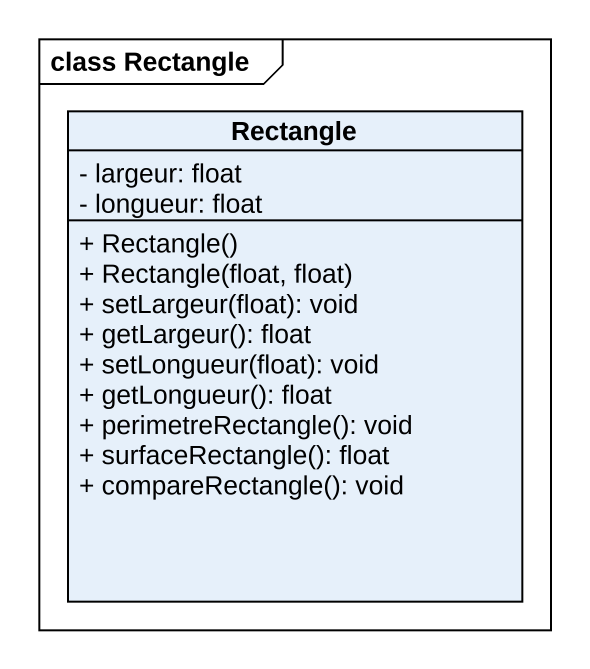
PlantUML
@startuml
mainframe class Rectangle
hide circle
hide empty members
skinparam classAttributeIconSize 0
class "Rectangle" as Rectangle_ {
  - largeur: float
  - longueur: float
  + Rectangle()
  + Rectangle(float, float)
  + setLargeur(float): void
  + getLargeur(): float
  + setLongueur(float): void
  + getLongueur(): float
  + perimetreRectangle(): void
  + surfaceRectangle(): float
  + compareRectangle(): void
}
@enduml
